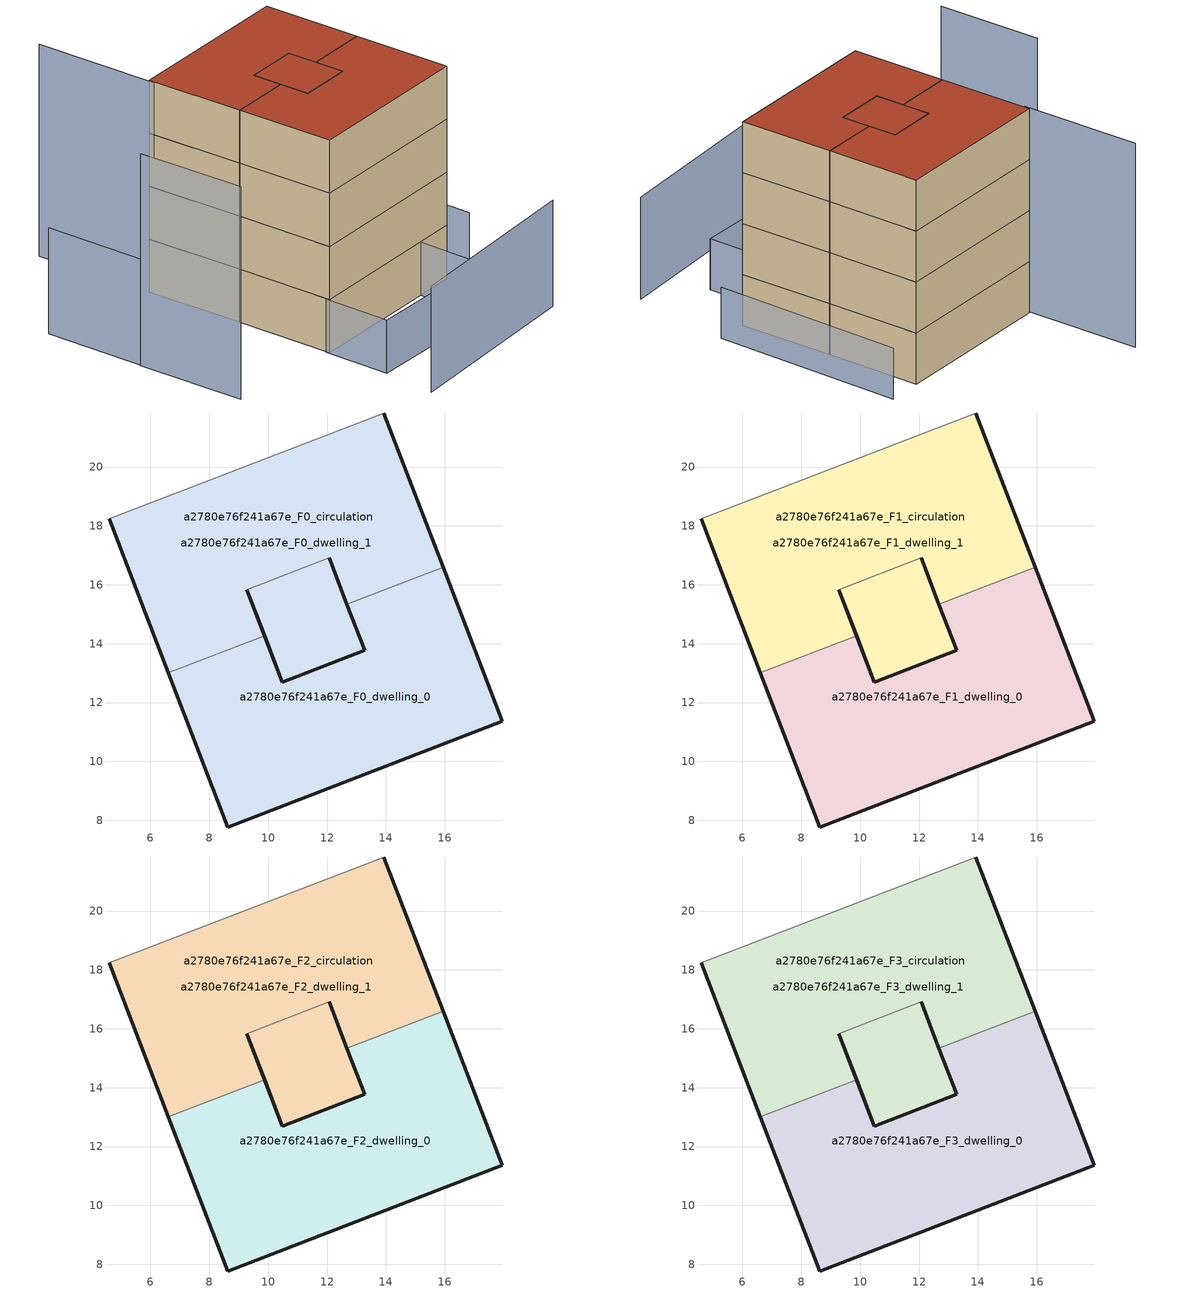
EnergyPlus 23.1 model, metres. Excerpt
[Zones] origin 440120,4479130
a2780e76f241a67e_F0_dwelling_0
 floor ground (EU_floor_Construction): 12.07,16.91 12.68,15.34 13.28,13.77 10.48,12.7 9.88,14.27 9.27,15.84 z0; 15.94,16.6 17.96,11.37 8.62,7.77 6.61,13.01 9.88,14.27 10.48,12.7 13.28,13.77 12.68,15.34 z0
 wall outside (EU_wall_Construction): 6.61,13.01 8.62,7.77 17.96,11.37 15.94,16.6 / 12.68,15.34 13.28,13.77 10.48,12.7 9.88,14.27 z0:3
 wall to a2780e76f241a67e_F0_dwelling_1 (EU_wall_Construction): 15.94,16.6 12.68,15.34 / 9.88,14.27 6.61,13.01 z0:3
a2780e76f241a67e_F0_dwelling_1
 floor ground (EU_floor_Construction): 12.07,16.91 12.68,15.34 13.28,13.77 10.48,12.7 9.88,14.27 9.27,15.84 z0; 13.93,21.83 15.94,16.6 12.68,15.34 12.07,16.91 9.27,15.84 9.88,14.27 6.61,13.01 4.6,18.24 z0
 wall outside (EU_wall_Construction): 15.94,16.6 13.93,21.83 / 4.6,18.24 6.61,13.01 / 9.88,14.27 9.27,15.84 / 12.07,16.91 12.68,15.34 z0:3
 wall adiabatic (EU_wall_Construction): 13.93,21.83 4.6,18.24 z0:3
 wall to a2780e76f241a67e_F0_circulation (EU_wall_Construction): 9.27,15.84 12.07,16.91 z0:3
a2780e76f241a67e_F0_circulation
 floor ground (EU_floor_Construction): 12.07,16.91 12.68,15.34 13.28,13.77 10.48,12.7 9.88,14.27 9.27,15.84 z0; 15.94,16.6 17.96,11.37 8.62,7.77 6.61,13.01 9.88,14.27 10.48,12.7 13.28,13.77 12.68,15.34 z0; 13.93,21.83 15.94,16.6 12.68,15.34 12.07,16.91 9.27,15.84 9.88,14.27 6.61,13.01 4.6,18.24 z0
 wall outside (EU_wall_Construction): 9.27,15.84 10.48,12.7 13.28,13.77 12.68,15.34 12.07,16.91 z0:3
a2780e76f241a67e_F1_dwelling_0
 floor outside (EU_floor_Construction): 15.94,16.6 17.96,11.37 8.62,7.77 6.61,13.01 9.88,14.27 10.48,12.7 13.28,13.77 12.68,15.34 z3; 12.07,16.91 12.68,15.34 13.28,13.77 10.48,12.7 9.88,14.27 9.27,15.84 z3
 wall outside (EU_wall_Construction): 6.61,13.01 8.62,7.77 17.96,11.37 15.94,16.6 / 12.68,15.34 13.28,13.77 10.48,12.7 9.88,14.27 z3:6
 wall to a2780e76f241a67e_F1_dwelling_1 (EU_wall_Construction): 15.94,16.6 12.68,15.34 / 9.88,14.27 6.61,13.01 z3:6
a2780e76f241a67e_F1_dwelling_1
 floor to a2780e76f241a67e_F0_dwelling_1 (EU_floor_Construction): 13.93,21.83 15.94,16.6 12.68,15.34 12.07,16.91 9.27,15.84 9.88,14.27 6.61,13.01 4.6,18.24 z3; 12.07,16.91 12.68,15.34 13.28,13.77 10.48,12.7 9.88,14.27 9.27,15.84 z3
 wall outside (EU_wall_Construction): 15.94,16.6 13.93,21.83 / 4.6,18.24 6.61,13.01 / 9.88,14.27 9.27,15.84 / 12.07,16.91 12.68,15.34 z3:6
 wall adiabatic (EU_wall_Construction): 13.93,21.83 4.6,18.24 z3:6
 wall to a2780e76f241a67e_F1_circulation (EU_wall_Construction): 9.27,15.84 12.07,16.91 z3:6
a2780e76f241a67e_F1_circulation
 floor outside (EU_floor_Construction): 12.07,16.91 12.68,15.34 13.28,13.77 10.48,12.7 9.88,14.27 9.27,15.84 z3; 13.93,21.83 15.94,16.6 12.68,15.34 12.07,16.91 9.27,15.84 9.88,14.27 6.61,13.01 4.6,18.24 z3
 floor to a2780e76f241a67e_F0_circulation (EU_floor_Construction): 15.94,16.6 17.96,11.37 8.62,7.77 6.61,13.01 9.88,14.27 10.48,12.7 13.28,13.77 12.68,15.34 z3
 wall outside (EU_wall_Construction): 9.27,15.84 10.48,12.7 13.28,13.77 12.68,15.34 12.07,16.91 z3:6
a2780e76f241a67e_F2_dwelling_0
 floor outside (EU_floor_Construction): 15.94,16.6 17.96,11.37 8.62,7.77 6.61,13.01 9.88,14.27 10.48,12.7 13.28,13.77 12.68,15.34 z6; 12.07,16.91 12.68,15.34 13.28,13.77 10.48,12.7 9.88,14.27 9.27,15.84 z6
 wall outside (EU_wall_Construction): 6.61,13.01 8.62,7.77 17.96,11.37 15.94,16.6 / 12.68,15.34 13.28,13.77 10.48,12.7 9.88,14.27 z6:9
 wall to a2780e76f241a67e_F2_dwelling_1 (EU_wall_Construction): 15.94,16.6 12.68,15.34 / 9.88,14.27 6.61,13.01 z6:9
a2780e76f241a67e_F2_dwelling_1
 floor to a2780e76f241a67e_F1_dwelling_1 (EU_floor_Construction): 13.93,21.83 15.94,16.6 12.68,15.34 12.07,16.91 9.27,15.84 9.88,14.27 6.61,13.01 4.6,18.24 z6; 12.07,16.91 12.68,15.34 13.28,13.77 10.48,12.7 9.88,14.27 9.27,15.84 z6
 wall outside (EU_wall_Construction): 15.94,16.6 13.93,21.83 / 4.6,18.24 6.61,13.01 / 9.88,14.27 9.27,15.84 / 12.07,16.91 12.68,15.34 z6:9
 wall adiabatic (EU_wall_Construction): 13.93,21.83 4.6,18.24 z6:9
 wall to a2780e76f241a67e_F2_circulation (EU_wall_Construction): 9.27,15.84 12.07,16.91 z6:9
a2780e76f241a67e_F2_circulation
 floor outside (EU_floor_Construction): 12.07,16.91 12.68,15.34 13.28,13.77 10.48,12.7 9.88,14.27 9.27,15.84 z6; 13.93,21.83 15.94,16.6 12.68,15.34 12.07,16.91 9.27,15.84 9.88,14.27 6.61,13.01 4.6,18.24 z6
 floor to a2780e76f241a67e_F1_circulation (EU_floor_Construction): 15.94,16.6 17.96,11.37 8.62,7.77 6.61,13.01 9.88,14.27 10.48,12.7 13.28,13.77 12.68,15.34 z6
 wall outside (EU_wall_Construction): 9.27,15.84 10.48,12.7 13.28,13.77 12.68,15.34 12.07,16.91 z6:9
a2780e76f241a67e_F3_dwelling_0
 floor outside (EU_floor_Construction): 15.94,16.6 17.96,11.37 8.62,7.77 6.61,13.01 9.88,14.27 10.48,12.7 13.28,13.77 12.68,15.34 z9; 12.07,16.91 12.68,15.34 13.28,13.77 10.48,12.7 9.88,14.27 9.27,15.84 z9
 wall outside (EU_wall_Construction): 6.61,13.01 8.62,7.77 17.96,11.37 15.94,16.6 / 12.68,15.34 13.28,13.77 10.48,12.7 9.88,14.27 z9:12
 wall to a2780e76f241a67e_F3_dwelling_1 (EU_wall_Construction): 15.94,16.6 12.68,15.34 / 9.88,14.27 6.61,13.01 z9:12
 roof outside (EU_roof_Construction): 17.96,11.37 15.94,16.6 12.68,15.34 13.28,13.77 10.48,12.7 9.88,14.27 6.61,13.01 8.62,7.77 z12; 13.28,13.77 12.68,15.34 12.07,16.91 9.27,15.84 9.88,14.27 10.48,12.7 z12
a2780e76f241a67e_F3_dwelling_1
 floor to a2780e76f241a67e_F2_dwelling_1 (EU_floor_Construction): 13.93,21.83 15.94,16.6 12.68,15.34 12.07,16.91 9.27,15.84 9.88,14.27 6.61,13.01 4.6,18.24 z9; 12.07,16.91 12.68,15.34 13.28,13.77 10.48,12.7 9.88,14.27 9.27,15.84 z9
 wall outside (EU_wall_Construction): 15.94,16.6 13.93,21.83 / 4.6,18.24 6.61,13.01 / 9.88,14.27 9.27,15.84 / 12.07,16.91 12.68,15.34 z9:12
 wall adiabatic (EU_wall_Construction): 13.93,21.83 4.6,18.24 z9:12
 wall to a2780e76f241a67e_F3_circulation (EU_wall_Construction): 9.27,15.84 12.07,16.91 z9:12
 roof outside (EU_roof_Construction): 15.94,16.6 13.93,21.83 4.6,18.24 6.61,13.01 9.88,14.27 9.27,15.84 12.07,16.91 12.68,15.34 z12; 13.28,13.77 12.68,15.34 12.07,16.91 9.27,15.84 9.88,14.27 10.48,12.7 z12
a2780e76f241a67e_F3_circulation
 floor outside (EU_floor_Construction): 12.07,16.91 12.68,15.34 13.28,13.77 10.48,12.7 9.88,14.27 9.27,15.84 z9; 13.93,21.83 15.94,16.6 12.68,15.34 12.07,16.91 9.27,15.84 9.88,14.27 6.61,13.01 4.6,18.24 z9
 floor to a2780e76f241a67e_F2_circulation (EU_floor_Construction): 15.94,16.6 17.96,11.37 8.62,7.77 6.61,13.01 9.88,14.27 10.48,12.7 13.28,13.77 12.68,15.34 z9
 wall outside (EU_wall_Construction): 9.27,15.84 10.48,12.7 13.28,13.77 12.68,15.34 12.07,16.91 z9:12
 roof outside (EU_roof_Construction): 17.96,11.37 15.94,16.6 12.68,15.34 13.28,13.77 10.48,12.7 9.88,14.27 6.61,13.01 8.62,7.77 z12; 13.28,13.77 12.68,15.34 12.07,16.91 9.27,15.84 9.88,14.27 10.48,12.7 z12; 15.94,16.6 13.93,21.83 4.6,18.24 6.61,13.01 9.88,14.27 9.27,15.84 12.07,16.91 12.68,15.34 z12
shading: 10.53,1.35 20.79,5.96 / -2.12,17.18 -0.01,11.52 z0:6; -0.13,11.73 2.11,5.94 / 4.62,17.87 2.08,24.54 z0:12; 19.67,11.93 15.85,22.61 / 8.5,7.89 15.86,10.56 / 15.86,10.56 17.15,6.99 / 17.15,6.99 9.8,4.32 / 9.8,4.32 8.5,7.89 z0:3
[Building]
EU S2 Campaign: North Axis=0; Terrain=City; Solar Distribution=FullExterior
[Site:Location]
Madrid: Latitude=40.5; Longitude=-3.5; Time Zone=1; Elevation=609
[SizingPeriod:WeatherFileDays]
AnnualSizingPeriod: Begin Month=1; Begin Day of Month=1; End Month=12; End Day of Month=31; Day of Week for Start Day=Monday; Use Weather File Daylight Saving Period=No; Use Weather File Rain and Snow Indicators=No
[MATERIAL]
EU_InternalMass_Material: Roughness=MediumRough; Thickness=0.1; Conductivity=1; Density=1800; Specific Heat=900; Thermal Absorptance=0.9; Solar Absorptance=0.7; Visible Absorptance=0.7
[MATERIAL:NOMASS] Roughness=MediumRough; Thermal Absorptance=0.9; Solar Absorptance=0.7; Visible Absorptance=0.7
Name | Thermal Resistance
EU_wall_NoMass | 1.60022
EU_roof_NoMass | 1.57597
EU_floor_NoMass | 0.470652
[CONSTRUCTION]
EU_wall_Construction: EU_wall_NoMass
EU_roof_Construction: EU_roof_NoMass
EU_floor_Construction: EU_floor_NoMass
EU_InternalMass_Construction: EU_InternalMass_Material
[ZONE] Type=1; Multiplier=1; Ceiling Height=autocalculate; Floor Area=autocalculate; Part of Total Floor Area=Yes
Name | Volume
a2780e76f241a67e_F0_dwelling_0; a2780e76f241a67e_F1_dwelling_0; a2780e76f241a67e_F2_dwelling_0; a2780e76f241a67e_F3_dwelling_0; a2780e76f241a67e_F0_dwelling_1; a2780e76f241a67e_F1_dwelling_1; a2780e76f241a67e_F2_dwelling_1; a2780e76f241a67e_F3_dwelling_1 | 183.405
a2780e76f241a67e_F0_circulation; a2780e76f241a67e_F1_circulation; a2780e76f241a67e_F2_circulation; a2780e76f241a67e_F3_circulation | 336.523
[INTERNALMASS] Construction=EU_InternalMass_Construction; Surface Area=51.0393
Name | Zone or ZoneList
a2780e76f241a67e_F0_dwelling_0_EU_InternalMass | a2780e76f241a67e_F0_dwelling_0
a2780e76f241a67e_F0_dwelling_1_EU_InternalMass | a2780e76f241a67e_F0_dwelling_1
a2780e76f241a67e_F1_dwelling_0_EU_InternalMass | a2780e76f241a67e_F1_dwelling_0
a2780e76f241a67e_F1_dwelling_1_EU_InternalMass | a2780e76f241a67e_F1_dwelling_1
a2780e76f241a67e_F2_dwelling_0_EU_InternalMass | a2780e76f241a67e_F2_dwelling_0
a2780e76f241a67e_F2_dwelling_1_EU_InternalMass | a2780e76f241a67e_F2_dwelling_1
a2780e76f241a67e_F3_dwelling_0_EU_InternalMass | a2780e76f241a67e_F3_dwelling_0
a2780e76f241a67e_F3_dwelling_1_EU_InternalMass | a2780e76f241a67e_F3_dwelling_1
[OTHEREQUIPMENT] Fuel Type=Electricity; Design Level Calculation Method=Watts/Area; Power per Zone Floor Area=1; Fraction Latent=0; Fraction Radiant=0; Fraction Lost=0; Carbon Dioxide Generation Rate=0; EndUse Subcategory=EU_Step8_InternalGains
Name | Zone or ZoneList or Space or SpaceList | Schedule
EU_Step8_InternalGain_a2780e76f241a67e_F0_dwelling_0_f000 | a2780e76f241a67e_F0_dwelling_0 | EU_Step8_GainSchedule_a2780e76f241a67e_F0_dwelling_0_f000
EU_Step8_InternalGain_a2780e76f241a67e_F0_dwelling_1_f000 | a2780e76f241a67e_F0_dwelling_1 | EU_Step8_GainSchedule_a2780e76f241a67e_F0_dwelling_1_f000
EU_Step8_InternalGain_a2780e76f241a67e_F1_dwelling_0_f000 | a2780e76f241a67e_F1_dwelling_0 | EU_Step8_GainSchedule_a2780e76f241a67e_F1_dwelling_0_f000
EU_Step8_InternalGain_a2780e76f241a67e_F1_dwelling_1_f000 | a2780e76f241a67e_F1_dwelling_1 | EU_Step8_GainSchedule_a2780e76f241a67e_F1_dwelling_1_f000
EU_Step8_InternalGain_a2780e76f241a67e_F2_dwelling_0_f000 | a2780e76f241a67e_F2_dwelling_0 | EU_Step8_GainSchedule_a2780e76f241a67e_F2_dwelling_0_f000
EU_Step8_InternalGain_a2780e76f241a67e_F2_dwelling_1_f000 | a2780e76f241a67e_F2_dwelling_1 | EU_Step8_GainSchedule_a2780e76f241a67e_F2_dwelling_1_f000
EU_Step8_InternalGain_a2780e76f241a67e_F3_dwelling_0_f000 | a2780e76f241a67e_F3_dwelling_0 | EU_Step8_GainSchedule_a2780e76f241a67e_F3_dwelling_0_f000
EU_Step8_InternalGain_a2780e76f241a67e_F3_dwelling_1_f000 | a2780e76f241a67e_F3_dwelling_1 | EU_Step8_GainSchedule_a2780e76f241a67e_F3_dwelling_1_f000
[ZONEINFILTRATION:DESIGNFLOWRATE] Schedule=EU_AlwaysOn; Design Flow Rate Calculation Method=Flow/Area; Flow Rate per Floor Area=0.0005; Constant Term Coefficient=1; Temperature Term Coefficient=0; Velocity Term Coefficient=0; Velocity Squared Term Coefficient=0
Name | Zone or ZoneList or Space or SpaceList
EU_Circulation_Infiltration_a2780e76f241a67e_F0_circulation | a2780e76f241a67e_F0_circulation
EU_Circulation_Infiltration_a2780e76f241a67e_F1_circulation | a2780e76f241a67e_F1_circulation
EU_Circulation_Infiltration_a2780e76f241a67e_F2_circulation | a2780e76f241a67e_F2_circulation
EU_Circulation_Infiltration_a2780e76f241a67e_F3_circulation | a2780e76f241a67e_F3_circulation
[ZONEVENTILATION:DESIGNFLOWRATE] Schedule=EU_AlwaysOn; Design Flow Rate Calculation Method=AirChanges/Hour; Air Changes per Hour=0.480704; Ventilation Type=Natural; Fan Pressure Rise=0; Fan Total Efficiency=1; Constant Term Coefficient=1; Temperature Term Coefficient=0; Velocity Term Coefficient=0; Velocity Squared Term Coefficient=0; Minimum Indoor Temperature=-100; Maximum Indoor Temperature=100; Delta Temperature=-100; Minimum Outdoor Temperature=-100; Maximum Outdoor Temperature=100; Maximum Wind Speed=40
Name | Zone or ZoneList or Space or SpaceList
EU_ConstantAir_a2780e76f241a67e_F0_dwelling_0 | a2780e76f241a67e_F0_dwelling_0
EU_ConstantAir_a2780e76f241a67e_F0_dwelling_1 | a2780e76f241a67e_F0_dwelling_1
EU_ConstantAir_a2780e76f241a67e_F1_dwelling_0 | a2780e76f241a67e_F1_dwelling_0
EU_ConstantAir_a2780e76f241a67e_F1_dwelling_1 | a2780e76f241a67e_F1_dwelling_1
EU_ConstantAir_a2780e76f241a67e_F2_dwelling_0 | a2780e76f241a67e_F2_dwelling_0
EU_ConstantAir_a2780e76f241a67e_F2_dwelling_1 | a2780e76f241a67e_F2_dwelling_1
EU_ConstantAir_a2780e76f241a67e_F3_dwelling_0 | a2780e76f241a67e_F3_dwelling_0
EU_ConstantAir_a2780e76f241a67e_F3_dwelling_1 | a2780e76f241a67e_F3_dwelling_1
[HVACTEMPLATE:THERMOSTAT] Constant Heating Setpoint=20; Constant Cooling Setpoint=50
EU_HeatOnly_a2780e76f241a67e_F0_dwelling_0; EU_HeatOnly_a2780e76f241a67e_F0_dwelling_1; EU_HeatOnly_a2780e76f241a67e_F1_dwelling_0; EU_HeatOnly_a2780e76f241a67e_F1_dwelling_1; EU_HeatOnly_a2780e76f241a67e_F2_dwelling_0; EU_HeatOnly_a2780e76f241a67e_F2_dwelling_1; EU_HeatOnly_a2780e76f241a67e_F3_dwelling_0; EU_HeatOnly_a2780e76f241a67e_F3_dwelling_1
[HVACTEMPLATE:ZONE:IDEALLOADSAIRSYSTEM] System Availability Schedule=EU_AlwaysOn; Maximum Heating Supply Air Temperature=50; Minimum Cooling Supply Air Temperature=13; Maximum Heating Supply Air Humidity Ratio=0.0156; Minimum Cooling Supply Air Humidity Ratio=0.0077; Heating Limit=NoLimit; Cooling Limit=NoLimit; Heating Availability Schedule=EU_AlwaysOn; Cooling Availability Schedule=EU_CoolingOff; Dehumidification Control Type=ConstantSensibleHeatRatio; Cooling Sensible Heat Ratio=0.7; Dehumidification Setpoint=60; Humidification Control Type=None; Humidification Setpoint=30; Outdoor Air Method=None; Outdoor Air Flow Rate per Person=0.00944; Outdoor Air Flow Rate per Zone Floor Area=0; Outdoor Air Flow Rate per Zone=0; Demand Controlled Ventilation Type=None; Outdoor Air Economizer Type=NoEconomizer; Heat Recovery Type=None; Sensible Heat Recovery Effectiveness=0.7; Latent Heat Recovery Effectiveness=0.65
Name | Template Thermostat
a2780e76f241a67e_F0_dwelling_0 | EU_HeatOnly_a2780e76f241a67e_F0_dwelling_0
a2780e76f241a67e_F0_dwelling_1 | EU_HeatOnly_a2780e76f241a67e_F0_dwelling_1
a2780e76f241a67e_F1_dwelling_0 | EU_HeatOnly_a2780e76f241a67e_F1_dwelling_0
a2780e76f241a67e_F1_dwelling_1 | EU_HeatOnly_a2780e76f241a67e_F1_dwelling_1
a2780e76f241a67e_F2_dwelling_0 | EU_HeatOnly_a2780e76f241a67e_F2_dwelling_0
a2780e76f241a67e_F2_dwelling_1 | EU_HeatOnly_a2780e76f241a67e_F2_dwelling_1
a2780e76f241a67e_F3_dwelling_0 | EU_HeatOnly_a2780e76f241a67e_F3_dwelling_0
a2780e76f241a67e_F3_dwelling_1 | EU_HeatOnly_a2780e76f241a67e_F3_dwelling_1
[SIZING:ZONE] Zone Cooling Design Supply Air Temperature Input Method=SupplyAirTemperature; Zone Cooling Design Supply Air Temperature=13; Zone Heating Design Supply Air Temperature Input Method=SupplyAirTemperature; Zone Heating Design Supply Air Temperature=50; Zone Cooling Design Supply Air Humidity Ratio=0.008; Zone Heating Design Supply Air Humidity Ratio=0.008; Cooling Design Air Flow Method=DesignDay; Cooling Design Air Flow Rate=0; Cooling Minimum Air Flow per Zone Floor Area=0.000762; Cooling Minimum Air Flow=0; Cooling Minimum Air Flow Fraction=0.2; Heating Design Air Flow Method=DesignDay; Heating Design Air Flow Rate=0; Heating Maximum Air Flow per Zone Floor Area=0.002032; Heating Maximum Air Flow=0.141576; Heating Maximum Air Flow Fraction=0.3; Account for Dedicated Outdoor Air System=No; Dedicated Outdoor Air System Control Strategy=NeutralSupplyAir; Dedicated Outdoor Air Low Setpoint Temperature for Design=autosize; Dedicated Outdoor Air High Setpoint Temperature for Design=autosize; Zone Load Sizing Method=Sensible Load Only No Latent Load; Zone Latent Cooling Design Supply Air Humidity Ratio Input Method=HumidityRatioDifference; Zone Cooling Design Supply Air Humidity Ratio Difference=0.005; Zone Latent Heating Design Supply Air Humidity Ratio Input Method=HumidityRatioDifference; Zone Humidification Design Supply Air Humidity Ratio Difference=0.005
a2780e76f241a67e_F0_dwelling_0; a2780e76f241a67e_F0_dwelling_1; a2780e76f241a67e_F1_dwelling_0; a2780e76f241a67e_F1_dwelling_1; a2780e76f241a67e_F2_dwelling_0; a2780e76f241a67e_F2_dwelling_1; a2780e76f241a67e_F3_dwelling_0; a2780e76f241a67e_F3_dwelling_1
[SCHEDULE:CONSTANT]
Name | Hourly Value
EU_AlwaysOn | 1
EU_CoolingOff | 0
[SCHEDULE:FILE] Column Number=1; Rows to Skip at Top=0; Number of Hours of Data=8760; Column Separator=Comma; Interpolate to Timestep=No; Minutes per Item=60; Adjust Schedule for Daylight Savings=Yes
Name | File
EU_Step8_GainSchedule_a2780e76f241a67e_F0_dwelling_0_f000 | ../../schedules/a2780e76f241a67e/a2780e76f241a67e_F0_dwelling_0_f000_gain.csv
EU_Step8_GainSchedule_a2780e76f241a67e_F0_dwelling_1_f000 | ../../schedules/a2780e76f241a67e/a2780e76f241a67e_F0_dwelling_1_f000_gain.csv
EU_Step8_GainSchedule_a2780e76f241a67e_F1_dwelling_0_f000 | ../../schedules/a2780e76f241a67e/a2780e76f241a67e_F1_dwelling_0_f000_gain.csv
EU_Step8_GainSchedule_a2780e76f241a67e_F1_dwelling_1_f000 | ../../schedules/a2780e76f241a67e/a2780e76f241a67e_F1_dwelling_1_f000_gain.csv
EU_Step8_GainSchedule_a2780e76f241a67e_F2_dwelling_0_f000 | ../../schedules/a2780e76f241a67e/a2780e76f241a67e_F2_dwelling_0_f000_gain.csv
EU_Step8_GainSchedule_a2780e76f241a67e_F2_dwelling_1_f000 | ../../schedules/a2780e76f241a67e/a2780e76f241a67e_F2_dwelling_1_f000_gain.csv
EU_Step8_GainSchedule_a2780e76f241a67e_F3_dwelling_0_f000 | ../../schedules/a2780e76f241a67e/a2780e76f241a67e_F3_dwelling_0_f000_gain.csv
EU_Step8_GainSchedule_a2780e76f241a67e_F3_dwelling_1_f000 | ../../schedules/a2780e76f241a67e/a2780e76f241a67e_F3_dwelling_1_f000_gain.csv
